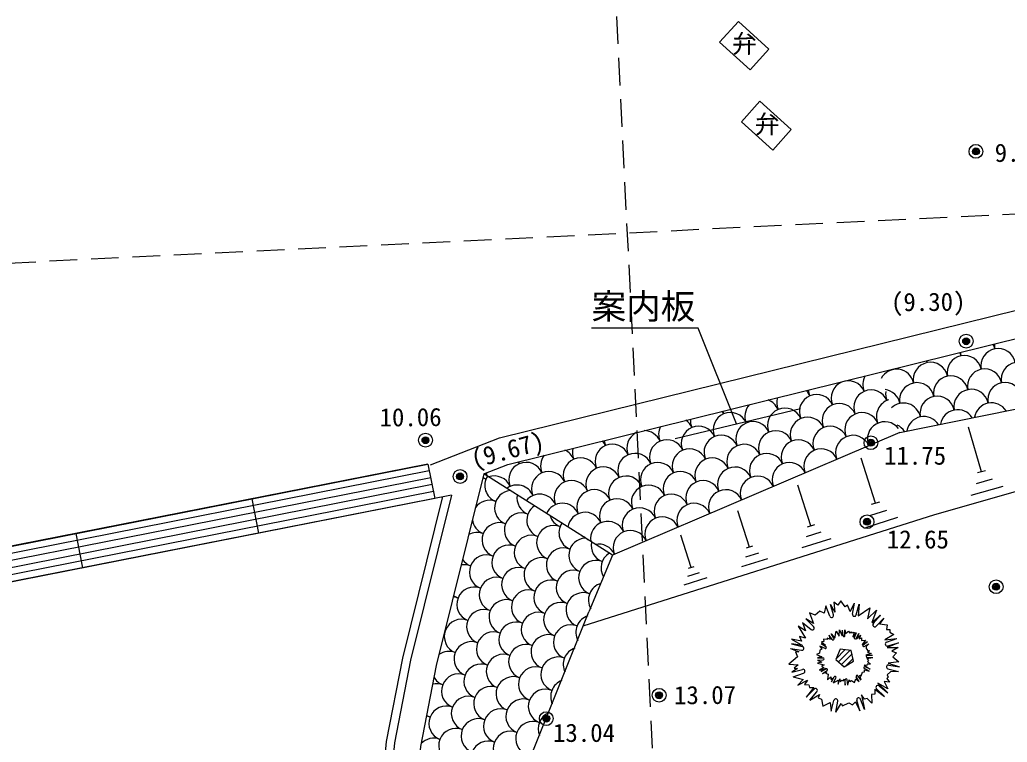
# Model space of a CAD drawing. Units: millimetres on the paper. Extents: x -297 to 277, y -210 to 190.
# Drawn here: x -194.2 to -122.8, y -41.7 to 10.5 of the extents above; entities that cross this region are included whole.
import ezdxf
from ezdxf.enums import TextEntityAlignment as Align

# ---------------------------------------------------------------- set-up
doc = ezdxf.new("R2010")
doc.units = ezdxf.units.MM
doc.header["$PDMODE"] = 32
doc.header["$PDSIZE"] = 1
doc.linetypes.add('DASHED2', pattern=[3, 2, -1])
for name, color, linetype in [('0-0_2001', 4, 'Continuous'), ('0-1_2003', 4, 'Continuous'), ('0-2_2004', 4, 'DASHED2')]:
    doc.layers.add(name, color=color, linetype=linetype)
doc.styles.add('ＭＳ ゴシック', font='')
doc.styles.get('ＭＳ ゴシック').set_extended_font_data('MS Gothic')

msp = doc.modelspace()

# ---------------------------------------------------------------- linework, layer by layer
at = {"layer": '0-0_2001'}
msp.add_line((-146.777, -19.753), (-137.71, -17.581), dxfattribs=at)
at = {"layer": '0-0_2001', "color": 2}
for centre, radius in [((-132.611, -20.062), 0.25), ((-132.611, -20.062), 0.2), ((-132.611, -20.062), 0.15), ((-132.611, -20.062), 0.1), ((-132.611, -20.062), 0.05), ((-132.611, -20.062), 0.02), ((-132.896, -25.775), 0.25), ((-132.896, -25.775), 0.2), ((-132.896, -25.775), 0.15), ((-132.896, -25.775), 0.1), ((-132.896, -25.775), 0.05), ((-132.896, -25.775), 0.02), ((-156.091, -40.016), 0.25), ((-156.091, -40.016), 0.2), ((-156.091, -40.016), 0.15), ((-156.091, -40.016), 0.1), ((-156.091, -40.016), 0.05), ((-156.091, -40.016), 0.02)]:
    msp.add_circle(centre, radius, dxfattribs=at)
for p in [(-132.611, -20.062), (-132.896, -25.775), (-156.091, -40.016)]:
    msp.add_point(p, dxfattribs=at)
at = {"layer": '0-1_2003'}
for p, q in [((-124.625, -22.169), (-125.546, -18.942)), ((-132.294, -24.444), (-133.325, -21.185)), ((-164.648, -21.601), (-228.343, -34.165)), ((-164.55, -22.098), (-228.245, -34.662)), ((-164.648, -21.601), (-164.158, -24.085)), ((-124.337, -22.087), (-124.913, -22.251)), ((-164.452, -22.595), (-228.147, -35.159)), ((-151.314, -28.199), (-160.619, -22.309)), ((-123.851, -22.696), (-125.004, -23.025)), ((-164.354, -23.092), (-228.049, -35.656)), ((-136.961, -26.074), (-137.891, -23.137)), ((-123.078, -23.223), (-125.383, -23.881)), ((-164.256, -23.588), (-227.951, -36.152)), ((-162.957, -23.848), (-227.853, -36.649)), ((-177.387, -24.114), (-176.897, -26.598)), ((-141.401, -27.624), (-142.233, -24.994)), ((-131.49, -24.959), (-132.655, -25.327)), ((-132.003, -24.352), (-132.585, -24.537)), ((-130.687, -25.473), (-133.016, -26.21)), ((-136.699, -25.991), (-137.224, -26.157)), ((-190.126, -26.627), (-189.636, -29.111)), ((-145.623, -29.097), (-146.363, -26.759)), ((-135.514, -27.001), (-137.612, -27.664)), ((-136.238, -26.537), (-137.287, -26.869)), ((-141.166, -27.549), (-141.636, -27.698)), ((-140.105, -28.453), (-141.984, -29.048)), ((-140.753, -28.038), (-141.692, -28.336)), ((-145.415, -29.031), (-145.832, -29.163)), ((-144.471, -29.835), (-146.141, -30.364)), ((-145.047, -29.466), (-145.882, -29.731))]:
    msp.add_line(p, q, dxfattribs=at)
at = {"layer": '0-1_2003', "color": 5}
for p, q in [((-135.872, -31.856), (-136.001, -32.378)), ((-135.594, -32.606), (-135.872, -31.856)), ((-135.328, -32.521), (-135.54, -31.75)), ((-135.54, -31.75), (-135.22, -32.31)), ((-134.125, -32.272), (-133.811, -31.662)), ((-133.945, -32.451), (-133.811, -31.662)), ((-133.672, -32.51), (-133.47, -31.736)), ((-133.47, -31.736), (-133.528, -32.581)), ((-137.326, -32.796), (-136.757, -33.358)), ((-136.773, -33.142), (-137.326, -32.796)), ((-137.065, -32.354), (-136.773, -33.142)), ((-132.555, -33.075), (-131.929, -32.525)), ((-132.439, -33.141), (-131.929, -32.525)), ((-132.232, -33.328), (-131.67, -32.759)), ((-131.67, -32.759), (-131.991, -33.165)), ((-137.56, -33.055), (-136.944, -33.565)), ((-137.56, -33.055), (-137.338, -33.67)), ((-135.406, -34.302), (-135.637, -33.975)), ((-135.533, -34.302), (-135.637, -33.975)), ((-135.288, -34.226), (-135.491, -33.881)), ((-135.491, -33.881), (-135.213, -34.2)), ((-134.694, -34.031), (-134.667, -33.615)), ((-134.629, -34.013), (-134.667, -33.615)), ((-134.49, -34.006), (-134.493, -33.606)), ((-134.493, -33.606), (-134.463, -33.863)), ((-133.919, -34.136), (-133.646, -33.788)), ((-133.813, -34.152), (-133.646, -33.788)), ((-133.689, -34.215), (-133.491, -33.867)), ((-133.491, -33.867), (-133.663, -34.278)), ((-131.608, -34.32), (-130.73, -34.213)), ((-131.48, -34.492), (-130.73, -34.213)), ((-138.423, -34.938), (-137.634, -35.071)), ((-138.423, -34.938), (-137.829, -35.175)), ((-138.35, -34.596), (-137.576, -34.798)), ((-137.55, -34.735), (-138.35, -34.596)), ((-135.934, -34.939), (-136.297, -34.773)), ((-136.297, -34.773), (-136.159, -35.003)), ((-135.87, -34.815), (-136.218, -34.618)), ((-136.218, -34.618), (-135.906, -34.702)), ((-133.24, -34.652), (-132.849, -34.448)), ((-133.175, -34.68), (-132.849, -34.448)), ((-133.099, -34.797), (-132.754, -34.595)), ((-132.754, -34.595), (-132.952, -34.805)), ((-130.623, -34.545), (-131.447, -34.882)), ((-131.394, -34.757), (-130.623, -34.545)), ((-136.544, -35.371), (-136.161, -35.546)), ((-136.161, -35.546), (-136.479, -35.619)), ((-136.479, -35.619), (-136.079, -35.617)), ((-134.491, -35.047), (-135.138, -35.702)), ((-134.118, -35.071), (-134.95, -35.914)), ((-133.98, -35.334), (-134.738, -36.102)), ((-133.907, -35.663), (-134.43, -36.193)), ((-132.992, -35.424), (-132.488, -35.419)), ((-132.913, -35.656), (-132.479, -35.593)), ((-132.886, -35.456), (-132.488, -35.419)), ((-132.879, -35.595), (-132.479, -35.593)), ((-137.915, -36.396), (-138.336, -36.667)), ((-136.47, -35.794), (-136.072, -35.756)), ((-136.47, -35.794), (-136.175, -35.932)), ((-135.873, -36.384), (-136.205, -36.618)), ((-136.205, -36.618), (-135.86, -36.415)), ((-133.109, -36.144), (-132.661, -36.439)), ((-132.741, -36.595), (-133.088, -36.397)), ((-132.661, -36.439), (-133.025, -36.273)), ((-131.383, -36.414), (-130.609, -36.616)), ((-131.377, -36.008), (-130.536, -36.274)), ((-131.324, -36.141), (-130.536, -36.274)), ((-138.336, -36.667), (-137.565, -36.455)), ((-138.229, -36.999), (-137.479, -36.72)), ((-138.229, -36.999), (-137.503, -37.176)), ((-136.11, -36.764), (-135.784, -36.532)), ((-136.11, -36.764), (-135.816, -36.638)), ((-135.468, -37.345), (-135.27, -36.997)), ((-135.415, -37.1), (-135.468, -37.345)), ((-135.312, -37.424), (-135.146, -37.061)), ((-133.711, -37.133), (-133.468, -37.331)), ((-133.468, -37.331), (-133.67, -36.986)), ((-133.321, -37.237), (-133.553, -36.911)), ((-133.321, -37.237), (-133.414, -36.876)), ((-133.084, -36.476), (-132.741, -36.595)), ((-130.609, -36.616), (-131.186, -36.633)), ((-136.748, -37.765), (-137.289, -38.453)), ((-135.312, -37.424), (-134.993, -37.23)), ((-134.518, -37.171), (-134.466, -37.606)), ((-134.466, -37.606), (-134.469, -37.206)), ((-134.292, -37.597), (-134.329, -37.199)), ((-134.292, -37.597), (-134.197, -37.203)), ((-132.119, -37.453), (-131.398, -38.157)), ((-132.014, -37.647), (-131.398, -38.157)), ((-137.289, -38.453), (-136.727, -37.884)), ((-137.03, -38.687), (-136.52, -38.071)), ((-137.03, -38.687), (-136.338, -38.263)), ((-133.302, -38.305), (-133.086, -39.356)), ((-132.335, -37.892), (-131.632, -38.416)), ((-132.202, -37.854), (-131.632, -38.416)), ((-135.552, -38.852), (-135.489, -39.477)), ((-135.489, -39.477), (-135.287, -38.702)), ((-135.148, -39.55), (-135.014, -38.761)), ((-135.148, -39.55), (-134.769, -38.91)), ((-133.737, -38.809), (-133.418, -39.463)), ((-133.418, -39.463), (-133.631, -38.691)), ((-133.086, -39.356), (-133.365, -38.606))]:
    msp.add_line(p, q, dxfattribs=at)
at = {"layer": '0-1_2003'}
for points in [[(-141.356, 6.899), (-143.565, 8.896), (-142.202, 10.403), (-139.993, 8.406)], [(-139.709, 1.108), (-141.979, 3.147), (-140.641, 4.637), (-138.371, 2.597)], [(-228.343, -34.165), (-164.648, -21.601), (-164.158, -24.085), (-227.853, -36.649)]]:
    msp.add_lwpolyline(points, close=True, dxfattribs=at)
for points in [[(-164.47, -21.668), (-159.481, -19.716), (-121.892, -10.421), (-84.503, -0.959), (-58.343, 3.695), (-46.049, 5.009), (-36.697, 4.91)], [(-160.619, -22.309), (-158.874, -21.626), (-121.407, -12.361), (-84.082, -2.916), (-58.061, 1.714), (-45.953, 3.007), (-36.718, 2.91)], [(-130.526, -19.312), (-103.595, -13.875), (-85.1, -6.145), (-65.24, -2.313), (-44.447, -1.914)], [(-38.221, -12.135), (-70.458, -11.991), (-98.605, -16.887), (-128.006, -25.28), (-153.442, -33.33)], [(-142.331, -18.688), (-145.119, -11.767), (-152.819, -11.767)], [(-130.526, -19.312), (-151.314, -28.199), (-153.024, -32.288)], [(-160.619, -22.309), (-164.049, -36.185), (-165.183, -42.029), (-165.814, -48.608)], [(-163.6, -23.951), (-166.491, -35.647), (-167.66, -41.671), (-168.302, -48.369)], [(-162.957, -23.848), (-165.905, -35.776), (-167.065, -41.757), (-167.705, -48.427)], [(-173.334, -71.745), (-174.955, -64.204), (-165.28, -62.205), (-166.069, -48.761), (-159.552, -48.578), (-153.024, -32.288)]]:
    msp.add_lwpolyline(points, dxfattribs=at)
at = {"layer": '0-1_2003', "color": 5}
for points in [[(-134.125, -32.272), (-134.315, -31.804), (-134.471, -31.93), (-134.787, -31.494), (-135.004, -31.808), (-135.287, -31.591), (-135.22, -32.31)], [(-133.528, -32.581), (-132.687, -32.012), (-132.869, -32.795), (-132.216, -32.165), (-132.555, -33.075)], [(-136.001, -32.378), (-136.315, -32.255), (-136.657, -32.539), (-137.065, -32.354)], [(-137.338, -33.67), (-137.873, -33.329), (-137.335, -34.202), (-137.774, -34.079), (-137.646, -34.423), (-138.367, -34.271), (-137.55, -34.735)], [(-131.991, -33.165), (-131.427, -33.224), (-131.487, -33.568), (-131.237, -33.567), (-131.236, -33.754), (-130.953, -33.94), (-131.608, -34.32)], [(-135.533, -34.302), (-135.766, -34.204), (-135.776, -34.303), (-136.042, -34.261), (-136.008, -34.449), (-136.184, -34.472), (-135.906, -34.702)], [(-135.213, -34.2), (-135.116, -33.702), (-134.904, -34.043), (-134.896, -33.589), (-134.694, -34.031)], [(-134.463, -33.863), (-134.242, -33.685), (-134.142, -33.828), (-134.054, -33.739), (-133.987, -33.805), (-133.821, -33.77), (-133.919, -34.136)], [(-133.663, -34.278), (-133.378, -33.989), (-133.453, -34.244), (-133.288, -34.165), (-133.287, -34.364), (-132.999, -34.34), (-133.24, -34.652)], [(-132.952, -34.805), (-132.962, -34.971), (-132.884, -35.003), (-132.884, -35.07), (-132.717, -35.102), (-132.872, -35.213), (-132.594, -35.311), (-132.992, -35.424)], [(-131.447, -34.882), (-130.634, -34.877), (-131.102, -35.13), (-130.757, -35.253), (-131.036, -35.537), (-130.596, -35.909), (-131.377, -36.008)], [(-137.829, -35.175), (-138.079, -35.177), (-137.92, -35.551), (-138.543, -36.087), (-137.885, -36.114), (-138.165, -36.366), (-137.915, -36.396)], [(-136.159, -35.003), (-136.313, -35.07), (-136.334, -35.292), (-136.544, -35.371)], [(-132.913, -35.656), (-132.79, -35.777), (-132.867, -35.877), (-132.633, -36.086), (-132.877, -36.087), (-132.92, -36.176), (-133.109, -36.144)], [(-136.175, -35.932), (-136.484, -36.001), (-135.985, -36.119), (-136.184, -36.231), (-136.017, -36.307), (-136.326, -36.509), (-135.873, -36.384)], [(-135.816, -36.638), (-135.904, -36.727), (-135.715, -36.803), (-135.746, -37.213), (-135.504, -36.99), (-135.514, -37.178), (-135.415, -37.1)], [(-134.197, -37.203), (-134.141, -37.324), (-134.02, -37.268), (-133.808, -37.41), (-133.711, -37.133)], [(-133.414, -36.876), (-133.314, -36.909), (-133.227, -36.665), (-133.083, -36.631), (-133.084, -36.476)], [(-131.186, -36.633), (-131.434, -36.854), (-131.371, -37.01), (-131.464, -37.104), (-131.274, -37.385), (-131.65, -37.324), (-131.396, -37.855), (-132.119, -37.453)], [(-137.503, -37.176), (-137.907, -37.585), (-137.19, -37.236), (-137.406, -37.55), (-137.093, -37.58), (-137.061, -37.767), (-136.748, -37.765)], [(-134.993, -37.23), (-134.991, -37.518), (-134.861, -37.141), (-134.827, -37.328), (-134.706, -37.228), (-134.628, -37.283), (-134.518, -37.171)], [(-136.338, -38.263), (-136.43, -38.514), (-136.179, -38.606), (-136.082, -39.106), (-135.552, -38.852)], [(-132.335, -37.892), (-132.333, -38.236), (-132.583, -38.269), (-132.547, -38.895), (-132.894, -38.553), (-133.081, -38.617), (-133.302, -38.305)], [(-134.769, -38.91), (-134.674, -39.097), (-134.206, -38.875), (-133.955, -39.029), (-133.737, -38.809)]]:
    msp.add_lwpolyline(points, dxfattribs=at)
msp.add_lwpolyline([(-134.554, -36.266), (-133.864, -35.861), (-134.035, -35.08), (-134.832, -35.001), (-135.152, -35.734)], close=True, dxfattribs=at)
at = {"layer": '0-1_2003', "color": 2}
for centre, radius in [((-125.018, 1.01), 0.25), ((-125.018, 1.01), 0.2), ((-125.018, 1.01), 0.15), ((-125.018, 1.01), 0.1), ((-125.018, 1.01), 0.05), ((-125.018, 1.01), 0.02), ((-125.725, -12.721), 0.25), ((-125.725, -12.721), 0.2), ((-125.725, -12.721), 0.15), ((-125.725, -12.721), 0.1), ((-125.725, -12.721), 0.05), ((-125.725, -12.721), 0.02), ((-164.829, -19.88), 0.25), ((-164.829, -19.88), 0.2), ((-164.829, -19.88), 0.15), ((-164.829, -19.88), 0.1), ((-164.829, -19.88), 0.05), ((-164.829, -19.88), 0.02), ((-162.327, -22.501), 0.25), ((-162.327, -22.501), 0.2), ((-162.327, -22.501), 0.15), ((-162.327, -22.501), 0.1), ((-162.327, -22.501), 0.05), ((-162.327, -22.501), 0.02), ((-123.561, -30.475), 0.25), ((-123.561, -30.475), 0.2), ((-123.561, -30.475), 0.15), ((-123.561, -30.475), 0.1), ((-123.561, -30.475), 0.05), ((-123.561, -30.475), 0.02), ((-147.933, -38.328), 0.25), ((-147.933, -38.328), 0.2), ((-147.933, -38.328), 0.15), ((-147.933, -38.328), 0.1), ((-147.933, -38.328), 0.05), ((-147.933, -38.328), 0.02)]:
    msp.add_circle(centre, radius, dxfattribs=at)
at = {"layer": '0-1_2003'}
for centre, start, end in [((-127.332, -14.022), 11.42417, 22.639), ((-124.881, -13.527), 180.11248, 191.42417), ((-123.408, -14.505), 11.42417, 191.42417), ((-124.881, -13.527), 11.42417, 27.66486), ((-122.431, -13.032), 174.97575, 191.42417), ((-128.309, -15.495), 11.42417, 191.42417), ((-129.782, -14.517), 11.42417, 17.68031), ((-127.332, -14.022), 185.13834, 191.42417), ((-125.859, -15), 11.42417, 191.42417), ((-121.936, -15.482), 11.42417, 191.42417), ((-130.76, -15.99), 11.42417, 152.57716), ((-132.233, -15.013), 11.42417, 12.74998), ((-129.782, -14.517), 190.09703, 191.42417), ((-124.386, -15.978), 11.42417, 191.42417), ((-134.241, -16.838), 23.15944, 203.15944), ((-135.882, -16.18), 23.15944, 24.62133), ((-133.583, -15.197), 201.70363, 203.15944), ((-131.942, -15.855), 150.26938, 203.15944), ((-126.837, -16.473), 11.42417, 191.42417), ((-122.913, -16.955), 11.42417, 191.42417), ((-138.18, -17.163), 23.15944, 44.44782), ((-135.882, -16.18), 183.15601, 203.15944), ((-132.6, -17.496), 23.15944, 203.15944), ((-131.738, -17.463), 11.42417, 83.27237), ((-130.301, -16.512), 173.1331, 203.15944), ((-129.287, -16.968), 11.42417, 191.42417), ((-125.364, -17.45), 11.42417, 191.42417), ((-140.479, -18.147), 23.15944, 70.05202), ((-138.18, -17.163), 163.32952, 203.15944), ((-136.539, -17.821), 23.15944, 203.15944), ((-130.959, -18.153), 107.55271, 203.15944), ((-127.814, -17.946), 11.42417, 191.42417), ((-144.418, -18.472), 23.15944, 32.97496), ((-142.12, -17.489), 193.61417, 203.15944), ((-140.479, -18.147), 137.72531, 203.15944), ((-138.838, -18.804), 23.15944, 203.15944), ((-134.898, -18.479), 23.15944, 203.15944), ((-130.265, -18.441), 11.42417, 134.13951), ((-126.341, -18.923), 32.37523, 170.4511), ((-123.891, -18.428), 32.35167, 170.47466), ((-146.717, -19.455), 23.15944, 54.36944), ((-144.418, -18.472), 174.80237, 203.15944), ((-142.777, -19.13), 23.15944, 203.15944), ((-141.136, -19.788), 23.15944, 203.15944), ((-137.197, -19.462), 23.15944, 203.15944), ((-133.258, -19.136), 23.15944, 203.15944), ((-131.617, -19.794), 37.02854, 202.47627), ((-128.792, -19.418), 32.39879, 170.42754), ((-149.015, -20.439), 23.15944, 90.15112), ((-146.717, -19.455), 153.4079, 203.15944), ((-145.076, -20.113), 23.15944, 203.15944), ((-139.495, -20.445), 23.15944, 203.15944), ((-135.556, -20.12), 23.15944, 203.15944), ((-131.242, -19.914), 32.42235, 64.67164), ((-152.955, -20.764), 23.15944, 41.77747), ((-150.656, -19.781), 185.51918, 203.15944), ((-149.015, -20.439), 117.62621, 203.15944), ((-147.374, -21.096), 23.15944, 203.15944), ((-143.435, -20.771), 23.15944, 203.15944), ((-137.855, -21.103), 23.15944, 203.15944), ((-133.915, -20.777), 23.84262, 202.4539), ((-155.253, -21.748), 23.15944, 66.07026), ((-152.955, -20.764), 165.99987, 203.15944), ((-151.314, -21.422), 23.15944, 203.15944), ((-145.733, -21.754), 23.15944, 203.15944), ((-141.794, -21.428), 23.15944, 203.15944), ((-136.214, -21.761), 23.86499, 202.43153), ((-155.253, -21.748), 141.70708, 203.15944), ((-153.612, -22.405), 23.15944, 203.15944), ((-149.673, -22.08), 23.15944, 203.15944), ((-144.093, -22.412), 23.15944, 203.15944), ((-140.153, -22.086), 23.15944, 203.15944), ((-157.552, -22.731), 23.15944, 203.15944), ((-159.193, -22.073), 23.15944, 30.52652), ((-156.894, -21.09), 195.94486, 203.15944), ((-155.911, -23.388), 23.15944, 203.15944), ((-151.971, -23.063), 23.15944, 203.15944), ((-148.032, -22.737), 23.15944, 203.15944), ((-142.452, -23.069), 23.15944, 203.15944), ((-138.512, -22.744), 23.88736, 202.40916), ((-160.908, -23.854), 68.65556, 80.25643), ((-159.998, -21.526), 236.73268, 248.65556), ((-159.289, -23.145), 147.8861, 248.65556), ((-161.491, -23.056), 29.10799, 38.9944), ((-159.193, -22.073), 187.46383, 198.00102), ((-159.85, -23.714), 23.15944, 109.29374), ((-154.27, -24.046), 23.15944, 203.15944), ((-150.331, -23.72), 23.15944, 203.15944), ((-146.391, -23.395), 23.15944, 203.15944), ((-144.75, -24.053), 23.15944, 203.15944), ((-140.811, -23.727), 23.90973, 202.38679), ((-158.58, -24.764), 95.7473, 248.65556), ((-158.209, -24.372), 23.15944, 126.37135), ((-152.629, -24.704), 23.15944, 203.15944), ((-148.69, -24.378), 23.15944, 203.15944), ((-143.109, -24.71), 23.9321, 202.36442), ((-160.199, -25.474), 68.65556, 145.15354), ((-156.961, -24.055), 170.32045, 248.65556), ((-156.568, -25.029), 23.15944, 141.60673), ((-150.988, -25.361), 23.15944, 203.15944), ((-147.049, -25.036), 23.15944, 203.15944), ((-156.251, -25.674), 123.72358, 248.65556), ((-154.928, -25.687), 23.15944, 156.41188), ((-149.347, -26.019), 23.15944, 203.15944), ((-145.408, -25.693), 23.95447, 202.34205), ((-160.199, -25.474), 187.08361, 248.65556), ((-157.871, -26.384), 68.65556, 248.65556), ((-154.632, -24.965), 197.70757, 248.65556), ((-153.287, -26.345), 23.15944, 171.84973), ((-147.706, -26.677), 23.97684, 202.31968), ((-159.49, -27.093), 68.65556, 248.65556), ((-155.542, -27.294), 68.65556, 248.65556), ((-153.923, -26.584), 146.26251, 248.65556), ((-151.646, -27.002), 23.15944, 189.52341), ((-150.005, -27.66), 23.99921, 202.29731), ((-161.109, -27.802), 68.65556, 118.49716), ((-157.161, -28.003), 68.65556, 248.65556), ((-153.213, -28.203), 93.03219, 248.65556), ((-153.944, -27.985), 46.43515, 68.89287), ((-158.78, -28.712), 68.65556, 248.65556), ((-154.833, -28.913), 68.65556, 248.65556), ((-151.594, -27.494), 168.57211, 248.65556), ((-152.303, -28.643), 24.02158, 101.34071), ((-161.109, -27.802), 213.73999, 248.65556), ((-160.4, -29.421), 68.65556, 248.65556), ((-156.452, -29.622), 68.65556, 248.65556), ((-150.885, -29.113), 121.93463, 211.66474), ((-162.019, -30.131), 68.65556, 100.59091), ((-158.071, -30.331), 68.65556, 248.65556), ((-152.504, -29.823), 68.65556, 248.65556), ((-159.69, -31.041), 68.65556, 248.65556), ((-155.743, -31.241), 68.65556, 248.65556), ((-154.123, -30.532), 68.65556, 248.65556), ((-161.31, -31.75), 68.65556, 248.65556), ((-157.362, -31.951), 68.65556, 248.65556), ((-151.795, -31.442), 105.98617, 209.99138), ((-162.929, -32.459), 68.65556, 85.00528), ((-162.019, -30.131), 231.64625, 248.65556), ((-158.981, -32.66), 68.65556, 248.65556), ((-153.414, -32.151), 68.65556, 248.65556), ((-160.6, -33.369), 68.65556, 248.65556), ((-155.033, -32.86), 68.65556, 248.65556), ((-162.22, -34.078), 68.65556, 248.65556), ((-156.653, -33.57), 68.65556, 248.65556), ((-152.705, -33.77), 107.69862, 208.27893), ((-158.272, -34.279), 68.65556, 248.65556), ((-154.324, -34.48), 68.65556, 248.65556), ((-162.929, -32.459), 247.23187, 248.65556), ((-163.839, -34.788), 68.65556, 70.07462), ((-159.891, -34.988), 68.65556, 248.65556), ((-155.943, -35.189), 68.65556, 248.65556), ((-161.51, -35.698), 68.65556, 248.65556), ((-157.563, -35.898), 68.65556, 248.65556), ((-153.615, -36.099), 109.4547, 206.52286), ((-163.129, -36.407), 68.65556, 125.26214), ((-159.182, -36.608), 68.65556, 248.65556), ((-155.234, -36.808), 68.65556, 248.65556), ((-160.801, -37.317), 68.65556, 248.65556), ((-156.853, -37.518), 68.65556, 248.65556), ((-163.129, -36.407), 209.94134, 248.65556), ((-162.42, -38.026), 68.65556, 248.65556), ((-158.472, -38.227), 68.65556, 248.65556), ((-164.039, -38.735), 68.65556, 102.3363), ((-160.092, -38.936), 68.65556, 248.65556), ((-154.525, -38.427), 111.2597, 204.71786), ((-161.711, -39.645), 68.65556, 248.65556), ((-156.144, -39.137), 68.65556, 248.65556), ((-163.33, -40.355), 68.65556, 248.65556), ((-157.763, -39.846), 68.65556, 248.65556), ((-164.949, -41.064), 68.65556, 81.08649), ((-164.039, -38.735), 235.69945, 248.65556), ((-159.382, -40.555), 68.65556, 248.65556), ((-155.435, -40.756), 113.11991, 202.85765), ((-161.002, -41.265), 68.65556, 248.65556), ((-157.054, -41.465), 68.65556, 248.65556), ((-162.621, -41.974), 68.65556, 248.65556), ((-158.673, -42.175), 68.65556, 248.65556), ((-164.24, -42.683), 68.65556, 136.14892), ((-160.292, -42.884), 68.65556, 248.65556)]:
    msp.add_arc(centre, 1.25, start, end, dxfattribs=at)
at = {"layer": '0-1_2003', "color": 5}
for centre, radius, start, end in [((-135.461, -32.563), 0.14, 197.88, 17.88), ((-133.808, -32.48), 0.14, 167.88, 347.88), ((-136.851, -33.462), 0.14, 227.88, 47.88), ((-132.335, -33.235), 0.14, 137.88, 317.88), ((-135.347, -34.264), 0.0698, 212.88, 32.88), ((-134.56, -34.01), 0.0698, 182.88, 2.88), ((-133.751, -34.183), 0.0698, 152.88, 332.88), ((-137.605, -34.935), 0.14, 257.88, 77.88), ((-135.902, -34.877), 0.0698, 242.88, 62.88), ((-133.137, -34.738), 0.0698, 122.88, 302.88), ((-131.437, -34.625), 0.14, 107.88, 287.88), ((-136.076, -35.686), 0.0698, 272.88, 92.88), ((-132.883, -35.526), 0.0698, 92.88, 272.88), ((-135.822, -36.474), 0.0698, 302.88, 122.88), ((-133.057, -36.335), 0.0698, 62.88, 242.88), ((-131.354, -36.277), 0.14, 77.88, 257.88), ((-137.522, -36.588), 0.14, 287.88, 107.88), ((-135.208, -37.029), 0.0698, 332.88, 152.88), ((-134.399, -37.203), 0.0698, 2.88, 182.88), ((-133.612, -36.948), 0.0698, 32.88, 212.88), ((-136.623, -37.977), 0.14, 317.88, 137.88), ((-132.108, -37.75), 0.14, 47.88, 227.88), ((-133.498, -38.649), 0.14, 17.88, 197.88), ((-135.151, -38.732), 0.14, 347.88, 167.88)]:
    msp.add_arc(centre, radius, start, end, dxfattribs=at)
at = {"layer": '0-1_2003', "color": 2}
for p in [(-125.018, 1.01), (-125.725, -12.721), (-164.829, -19.88), (-162.327, -22.501), (-123.561, -30.475), (-147.933, -38.328)]:
    msp.add_point(p, dxfattribs=at)
at = {"layer": '0-2_2004'}
for p, q in [((-142.262, -168.012), (-151.25, 16.18)), ((118.617, 8.214), (-208.364, -7.741))]:
    msp.add_line(p, q, dxfattribs=at)

# ---------------------------------------------------------------- texts
at = {"layer": '0-0_2001', "style": 'ＭＳ ゴシック'}
for s, p in [('11.75', (-131.663, -22.046)), ('12.65', (-131.462, -28.107)), ('13.04', (-155.608, -42.096))]:
    msp.add_text(s, height=1.32, dxfattribs=at).set_placement(p, align=Align.BOTTOM_LEFT)
at = {"layer": '0-1_2003', "color": 3, "style": 'ＭＳ ゴシック'}
for p in [(-142.645, 7.733), (-141.007, 1.91)]:
    msp.add_text('弁', height=1.32, rotation=0.38, dxfattribs=at).set_placement(p, align=Align.BOTTOM_LEFT)
at = {"layer": '0-1_2003', "style": 'ＭＳ ゴシック'}
for s, rotation, p in [('9.57', 0.38, (-123.656, -0.151)), ('(9.30)', 0.38, (-131.156, -10.947)), ('10.06', 0.38, (-168.144, -19.284)), ('(9.67)', 15.336, (-161.214, -22.319)), ('13.07', 0.38, (-146.848, -39.376))]:
    msp.add_text(s, height=1.32, rotation=rotation, dxfattribs=at).set_placement(p, align=Align.BOTTOM_LEFT)
msp.add_text('案内板', height=1.833, dxfattribs=at).set_placement((-152.819, -11.667), align=Align.BOTTOM_LEFT)

doc.saveas('drawing.dxf')
